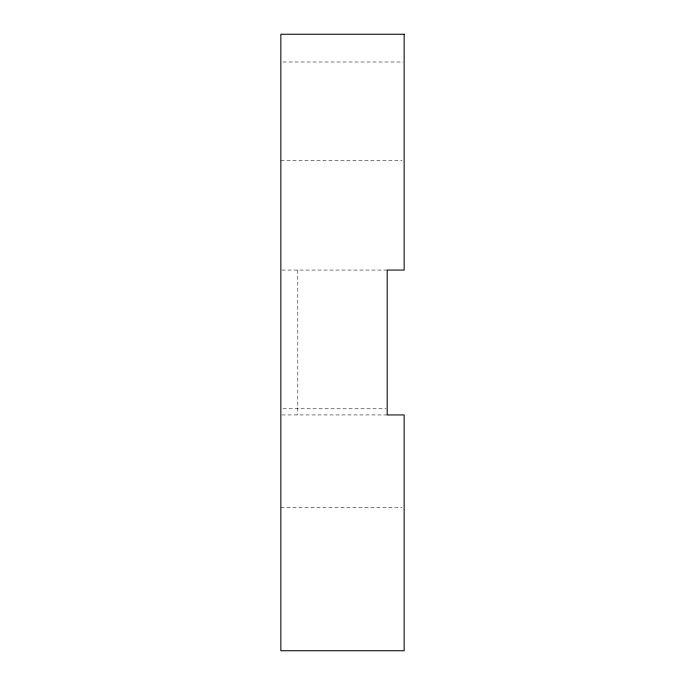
<?xml version="1.0" encoding="UTF-8"?>
<svg xmlns="http://www.w3.org/2000/svg" width="685" height="685" viewBox="0 0 685 685"><rect width="100%" height="100%" fill="white"/><g stroke="black" fill="none" stroke-linecap="round" stroke-linejoin="round"><path stroke-width="0.51" stroke-dasharray="3.42 2.57" d="M282.974 61.992L403.088 61.992M280.85 160.632L402.026 160.632M281.912 270.061L387.196 270.061M282.974 408.774L386.134 408.774M281.912 414.939L387.196 414.939M280.85 507.414L402.026 507.414M297.804 270.061L297.804 414.939"/><path stroke-width="1.03" d="M404.15 34.25L280.85 34.25L280.85 650.75L404.15 650.75L404.15 414.939L387.196 414.939L387.196 270.061L404.15 270.061L404.15 34.25"/></g></svg>
